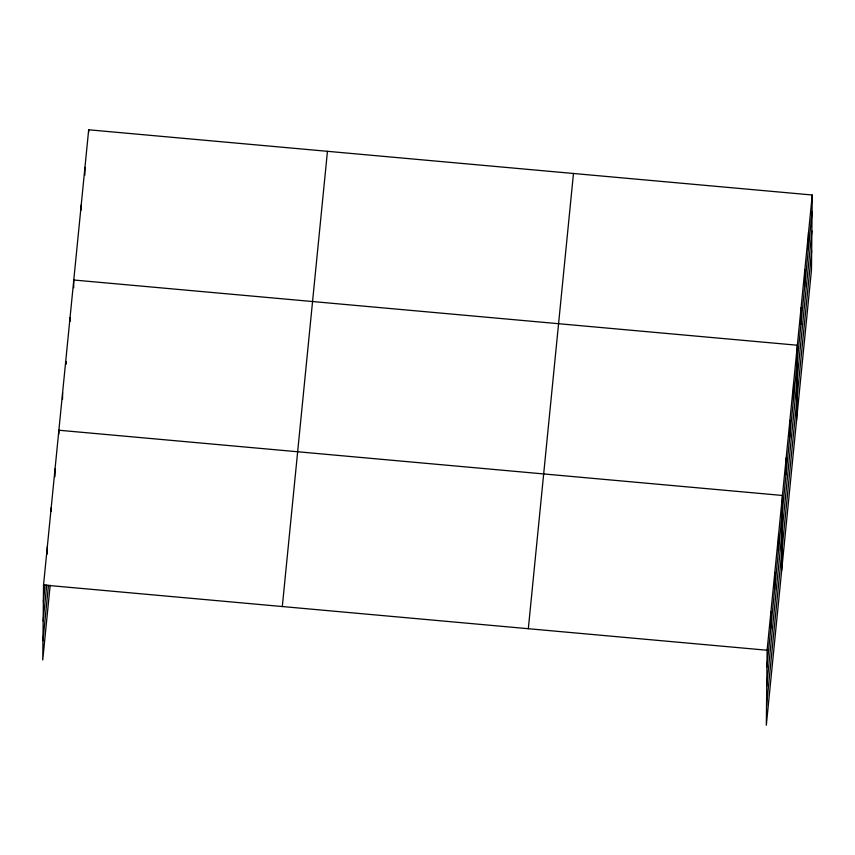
<?xml version="1.0" encoding="UTF-8"?>
<svg xmlns="http://www.w3.org/2000/svg" width="855" height="855" viewBox="0 0 855 855"><rect width="100%" height="100%" fill="white"/><g stroke="black" fill="none" stroke-linecap="round" stroke-linejoin="round"><path stroke-width="1.28" d="M812.25 195.004L767.106 650.238L766.326 725.211L811.47 269.988L812.25 195.004L88.674 129.789L43.53 585.012L42.75 659.996L50.167 585.183M47.292 554.061L47.367 546.324M51.172 511.504L51.215 507.624M54.966 476.673L55.051 468.935M58.845 434.105L58.888 430.236L782.453 495.462L781.673 570.435M62.543 399.135L62.607 392.68M66.241 364.155L66.263 361.579M70.014 321.437L70.057 317.568M73.701 287.75L73.776 280.013L797.352 345.228L796.571 420.211M81.172 210.063L81.225 204.901M84.869 175.083L84.955 167.345M88.653 132.365L88.674 129.789M770.772 628.318L770.943 611.539M774.609 589.619L774.78 572.85M778.445 550.93L778.616 534.151M786.002 474.675L786.183 457.906M789.731 437.119L789.902 420.339M793.451 399.563L793.632 382.784M800.9 324.451L801.082 307.672M804.63 286.895L804.801 270.116M808.349 249.339L808.531 232.56M43.359 601.792L45.026 585.023M43.156 620.997L46.736 584.884M42.953 640.79L48.446 585.322M282.31 606.537L327.454 151.314M528.326 628.714L573.47 173.48M766.935 667.007L812.079 211.784M766.732 686.223L811.876 230.989M766.518 706.006L811.662 250.772M43.53 585.012L767.106 650.238"/></g></svg>
